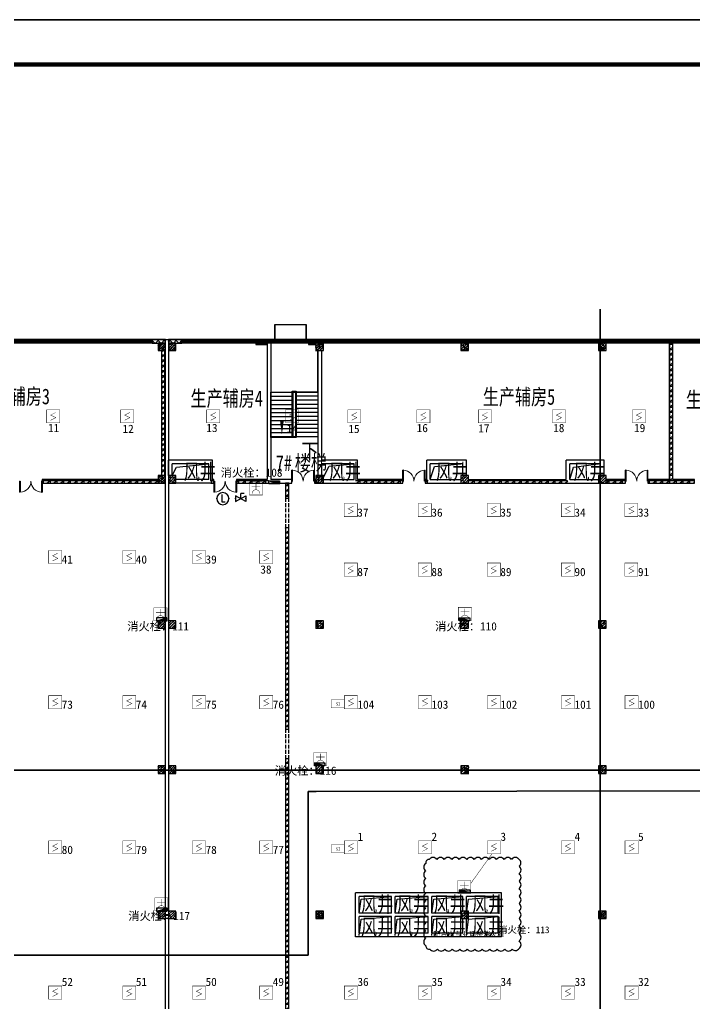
# Model space of a CAD drawing. Header units: millimetres. Extents: x -633009578 to 5705885, y -633235091 to 2571734.
# Drawn here: x 3339470 to 3384570, y 1947487 to 2013212 of the extents above; entities that cross this region are included whole.
import ezdxf
from ezdxf.enums import TextEntityAlignment as Align

# ---------------------------------------------------------------- set-up
doc = ezdxf.new("R2010")
doc.units = ezdxf.units.MM
doc.header["$LTSCALE"] = 1000
doc.header["$MEASUREMENT"] = 0
doc.linetypes.add('DASH', pattern=[0.35, 0.25, -0.1])
doc.layers.get('0').update_dxf_attribs({"color": 9})
for name, color, linetype in [('000000000000电气', 7, 'Continuous'), ('3T_WOOD', 21, 'Continuous'), ('A-COLUM(柱)', 255, 'Continuous'), ('A-DOOR(门）', 4, 'Continuous'), ('A-F-AREA(计算)', 5, 'Continuous'), ('A-FLOR(看线)', 8, 'Continuous'), ('A-HATH(填充)', 8, 'Continuous'), ('A-OTHER(其它)', 192, 'Continuous'), ('A-STAR(楼梯)', 51, 'Continuous'), ('A-TEXT(房间)', 243, 'Continuous'), ('A-WALL(墙)', 255, 'Continuous'), ('A-WINDOW（窗）', 4, 'Continuous'), ('DIM_SYMB', 3, 'Continuous'), ('EQUIP_消火栓', 7, 'Continuous'), ('PUB_TEXT', 7, 'Continuous'), ('WALL', 9, 'Continuous'), ('电-强电平面-线缆', 3, 'Continuous'), ('设备-消防', 3, 'Continuous'), ('设备-照明', 3, 'Continuous'), ('设备-箱柜', 3, 'Continuous'), ('院图签、封面151013$0$PUB_TITLE', 153, 'Continuous'), ('院图签、封面151013$0$图签文字', 4, 'Continuous')]:
    doc.layers.add(name, color=color, linetype=linetype)
doc.styles.add('_TCH', font='simhei.ttf', dxfattribs={"width": 0.75, "bigfont": 'hztxt.shx'})
doc.styles.add('_TCH_DIM', font='simhei.ttf', dxfattribs={"width": 0.8, "bigfont": 'hztxt.shx'})
doc.styles.add('ELEC-DIM', font='simhei.ttf')
doc.styles.add('IDQSTYLE', font='simhei.ttf', dxfattribs={"width": 0.707, "bigfont": 'hztxt.shx'})
doc.styles.get("Standard").update_dxf_attribs({"font": 'simhei.ttf', "bigfont": 'hztxt.shx'})
doc.styles.add('宋体', font='simhei.ttf')
doc.styles.add('院图签、封面151013$0$-宋体', font='simhei.ttf', dxfattribs={"width": 0.8})
pattern_1 = [(45, (2160479.395743424, 677977.51603476), (-56.1266007566822, 56.12660075668221), [])]
pattern_2 = [(0, (849921.4751960391, 677977.5160347573), (0, 350), []), (37.875, (850321.4751960391, 677977.5160347573), (-169.61527734408, 218.0766567528281), []), (90, (850321.4751960391, 677977.5160347573), (-450, 2.755455298081545e-14), [])]
pattern_3 = [(45, (850021.4751960391, 677977.5160347573), (-100.0001016555733, 100.0001016555733), []), (135, (850021.4751960391, 677977.5160347573), (-100.0001016555733, -100.0001016555733), [])]
pattern_4 = [(45, (850121.4751960391, 677977.5160347573), (-200.0002033111466, 200.0002033111467), []), (135, (850121.4751960391, 677977.5160347573), (-200.0002033111467, -200.0002033111466), [])]

# ---------------------------------------------------------------- blocks, each defined once
blk = doc.blocks.new('HC001224')
at = {"color": 0, "linetype": 'Continuous', "const_width": 0.2}
blk.add_lwpolyline([(-3.125, 3.125), (3.125, 3.125), (3.125, -3.125), (-3.125, -3.125)], close=True, dxfattribs=at)
blk.add_lwpolyline([(1.25, 1.875), (-1.25, 0.625), (1.25, -0.625), (-1.25, -1.875)], dxfattribs=at)
at = {"color": 0, "style": 'IDQSTYLE', "width": 0.7}
blk.add_attdef('PSFHATT', (5.125, -3.125), '', height=2.5, dxfattribs=at)
blk = doc.blocks.new('HC001552')
at = {"color": 0, "linetype": 'Continuous', "const_width": 0.2}
blk.add_lwpolyline([(-3.125, 3.125), (3.125, 3.125), (3.125, -3.125), (-3.125, -3.125)], close=True, dxfattribs=at)
blk.add_lwpolyline([(-1.875, 2.5, 0.1989123673796508), (-1.325825214724788, 1.174174785275256, 0.1989123673796632), (-1.010554351787499e-15, 0.625, 0.1989123673796561), (1.325825214724758, 1.174174785275198, 0.1989123673796527), (1.875, 2.5)], format="xyb", dxfattribs=at)
for points in [[(-1.4210854715202e-14, 0.625), (0, -2.5)], [(-2.062500000000007, -0.9375000000000071), (2.062499999999993, -0.9374999999999931)]]:
    blk.add_lwpolyline(points, dxfattribs=at)
at = {"color": 0, "style": 'IDQSTYLE', "width": 0.7}
blk.add_attdef('PSFHATT', (5.125, -3.125), '', height=2.5, dxfattribs=at)
blk = doc.blocks.new('HC001180')
at = {"color": 0, "linetype": 'Continuous', "const_width": 0.2}
blk.add_lwpolyline([(-3.125, 1.875000000000028), (3.125, 1.875000000000028), (3.125, -1.874999999999972), (-3.125, -1.874999999999972)], close=True, dxfattribs=at)
at = {"color": 0, "style": 'IDQSTYLE', "width": 0.7}
for tag, p in [('SI', (-0.7698887372055268, -0.8480397754184743)), ('PSFHATT', (5.125, -1.874999999999972))]:
    blk.add_attdef(tag, p, '', height=1.5, dxfattribs=at)
blk = doc.blocks.new('建筑图框_A1')
at = {"layer": '院图签、封面151013$0$PUB_TITLE'}
blk.add_lwpolyline([(0, 0), (84100, 0), (84100, 59400), (0, 59400)], close=True, dxfattribs=at)
at = {"layer": '院图签、封面151013$0$PUB_TITLE', "const_width": 100}
blk.add_lwpolyline([(2500, 1000), (83100, 1000), (83100, 58400), (2500, 58400)], close=True, dxfattribs=at)
at = {"layer": '院图签、封面151013$0$图签文字', "color": 6, "style": '院图签、封面151013$0$-宋体'}
for tag, height, width, p in [('工程主持人', 400, 0.7999999999883585, (79990.91196859907, 29505.93707200652)), ('审定', 400, 0.7999999999883585, (79990.91196859907, 28705.93707200605)), ('审核', 400, 0.7999999999883585, (79990.91196859907, 27905.93707200559)), ('专业负责人', 400, 0.7999999999883585, (79990.91196859907, 27105.93707200512)), ('校对', 400, 0.7999999999883585, (79990.91196859907, 26305.93707200466)), ('设计', 400, 0.7999999999883585, (79990.91196859907, 25505.93707200419)), ('方案设计人', 400, 0.7999999999883585, (79990.91196859907, 24706.79438478127)), ('工程编号', 300, 0.7000000000116415, (81000.00416498398, 8700.424278954277)), ('版次', 300, 0.7000000000116415, (78738.08139540046, 3005.726258059498)), ('日期', 300, 0.7000000000116415, (82038.0813954557, 3000.226258123759)), ('图号', 200, 0.7000000000116415, (82538.08139542397, 2400.075247410685)), ('比例', 300, 0.7000000000116415, (78738.08139537089, 2200.188802679535)), ('图号_X施', 300, 0.7000000000116415, (81538.08139540977, 2200.188802651362)), ('图号_总数', 200, 0.7000000000116415, (82538.08139541186, 2000.075247410219))]:
    blk.add_attdef(tag, text='', height=height, dxfattribs=dict(at, width=width)).set_placement(p, align=Align.MIDDLE_CENTER)
at = {"layer": '院图签、封面151013$0$图签文字', "color": 6, "style": '院图签、封面151013$0$-宋体', "width": 0.7}
for tag, p in [('建设单位_001', (80935.88661794258, 7446.21079580821)), ('工程名称_001', (80933.52706738078, 6045.368099178996)), ('图名_001', (79742.88288308708, 4059.656552180292))]:
    blk.add_attdef(tag, p, '', height=300, dxfattribs=at)
blk = doc.blocks.new('$EVALVE$00000030')
for p in [(0, 0), (86.96662483444015, 124.2674372167858)]:
    blk.add_line(p, (0, 124.2674372167858))
blk.add_lwpolyline([(-125.1919539347655, -72.2796083046087), (125.1919539347655, 72.27960830461234), (125.1919539347618, -72.2796083046087), (-125.1919539347618, 72.27960830461234)], close=True)
for p in [(-125.1919539347655, 1.818989403545856e-12), (125.1919539347655, 1.818989403545856e-12)]:
    blk.add_point(p)
blk = doc.blocks.new('$EVALVE$00000027')
at = {"color": 7}
for p, q in [((-23.35671002822346, 104.446320529838), (-23.35671002822346, -83.37028443875897)), ((-23.35671002822346, -83.37028443875897), (61.10157071883441, -83.37028443875897))]:
    blk.add_line(p, q, dxfattribs=at)
blk.add_lwpolyline([(-150, 0, 0.9999999999999999), (150, 0, 0.9999999999999999), (-150, 0, 0.8081788107226845)], format="xyb")
for p in [(-150, 0), (150, 0)]:
    blk.add_point(p)
blk = doc.blocks.new('$TwtSys$00000434')
for p, q in [((-0.5, 0.5), (-0.5, -0.5)), ((-0.5, -0.5), (0.5, 0.5)), ((0.5, 0.5), (-0.5, 0.5)), ((0.5, -0.5), (0.5, 0.5)), ((-0.5, -0.5), (0.5, -0.5))]:
    blk.add_line(p, q)
blk.add_solid([(0.5, -0.5), (0.5, 0.5), (-0.5, -0.5)])
blk = doc.blocks.new('G$CD148DACB')
at = {"layer": 'EQUIP_消火栓', "xscale": 700, "zscale": 700}
for p, yscale, rotation in [((-59240.45190702705, 125789.9999694468), -200, 5.008956334530832e-06), ((-66749.99999126745, 116650.0000000428), 200, 359.9999949910436), ((-46500.0000087521, 116650.0000000428), -200, 180.0000050089563), ((-56200.0000087521, 106950.0000306407), -200, 180.0000050089563), ((-46500.00000875723, 98464.9999999986), -200, 180.0000050089563), ((-66749.99999126745, 97250.00000004284), 200, 359.9999949910436)]:
    blk.add_blockref('$TwtSys$00000434', p, dxfattribs=dict(at, yscale=yscale, rotation=rotation))
blk = doc.blocks.new('$DorLib2D$00000002')
for p, q in [((-0.5, -5.684341886080802e-17), (-0.5000000000000007, 0.4875)), ((-0.4750000000000007, 0.4875), (-0.5000000000000007, 0.4875)), ((-0.475, -2.842170943040401e-17), (-0.4750000000000007, 0.4875)), ((0.475, -2.842170943040401e-17), (0.4750000000000007, 0.4875)), ((0.4750000000000007, 0.4875), (0.5000000000000007, 0.4875)), ((0.5, -5.684341886080802e-17), (0.5000000000000007, 0.4875)), ((-0.5, -5.684341886080802e-17), (-0.475, -2.842170943040401e-17)), ((0.5, -5.684341886080802e-17), (0.475, -2.842170943040401e-17))]:
    blk.add_line(p, q)
at = {"lineweight": 13}
for centre, start, end in [((-0.4875, -4.263256414560601e-17), 0, 88.53071641864632), ((0.4875, -4.263256414560601e-17), 91.4692835813537, 180)]:
    blk.add_arc(centre, 0.4875, start, end, dxfattribs=at)
blk = doc.blocks.new('$TCHSYS$WIN2D')
for p, q in [((-0.5, 0.5), (0.5, 0.5)), ((-0.5, 0.5), (-0.4999999999999999, -0.5)), ((0.5, 0.5), (0.4999999999999998, -0.5)), ((0.5, 0.1666666666666666), (-0.5, 0.1666666666666666)), ((0.5, -0.1666666666666667), (-0.5, -0.1666666666666667)), ((-0.4999999999999999, -0.5), (0.5, -0.5))]:
    blk.add_line(p, q)
blk = doc.blocks.new('_FZH')
h = blk.add_hatch()
h.set_pattern_fill('钢筋混凝土', color=256, scale=0.1, style=0)
h.set_pattern_definition([(45, (0, 0), (-0.1767766952966369, 0.1767766952966369), []), (50, (0, 0), (0.7172601826007535, -0.06275213498259512), [0.07500000000000001, -0.8250000000000001]), (355, (0, 0), (-0.138751333613, 0.7521921337000119), [0.06, -0.66]), (100.4514, (0.05977168000000001, -0.00522934), (0.5785093817140216, 0.6894395420609536), [0.06374019, -0.701142112]), (46.1842, (0, 0.2), (1.067241048625645, -0.1655190143290181), [0.1125, -1.2375]), (96.6356, (0.088936745, 0.186206693), (0.9346627055487033, 0.9741178709004418), [0.095610288, -1.051713]), (351.1842, (0, 0.2), (0.9346619451336272, 0.9741186009253247), [0.09000000000000001, -0.9900000000000001]), (21, (0.1, 0.15), (0.5969070521184617, -0.4026188906653388), [0.07500000000000001, -0.8250000000000001]), (326, (0.1, 0.15), (0.2433153319215824, 0.7251500450468529), [0.06, -0.66]), (71.4514, (0.149742233, 0.116448394), (0.84022262858149, 0.3225304967099524), [0.06374019, -0.701142112]), (37.50000000000001, (0, 0), (0.01215985531729062, 0.3328938538313115), [0, -0.652, 0, -0.67, 0, -0.6625000000000001]), (7.499999999999999, (0, 0), (0.2630695374421486, 0.3944117118823603), [0, -0.382, 0, -0.637, 0, -0.2525]), (-32.5, (-0.223, 0), (0.533822436172409, -0.02255487173437976), [0, -0.25, 0, -0.78, 0, -1.035]), (-42.5, (-0.323, 0), (0.5831861693423862, 0.1001049823323177), [0, -0.325, 0, -0.518, 0, -0.735])])
h.paths.add_polyline_path([(-0.5, -0.5), (0.5, -0.5), (0.5, 0.5), (-0.5, 0.5)])
blk.add_lwpolyline([(-0.5, -0.5), (0.5, -0.5), (0.5, 0.5), (-0.5, 0.5)], close=True)

msp = doc.modelspace()

# ---------------------------------------------------------------- hatches: boundary and pattern name
at = {"layer": '3T_WOOD'}
h = msp.add_hatch(dxfattribs=at)
h.set_pattern_fill('ANSI31', color=256, scale=50)
h.set_pattern_definition(pattern_1)
h.paths.add_polyline_path([(3347219.994032184, 1991839.596922424), (3348319.994032184, 1991839.596922424), (3348319.994032184, 1991599.596922424), (3347219.994032184, 1991599.596922424)])
h = msp.add_hatch(dxfattribs=at)
h.set_pattern_fill('ANSI31', color=256, scale=50)
h.set_pattern_definition(pattern_1)
h.paths.add_polyline_path([(3363219.941630357, 1991839.596922406), (3364319.941630357, 1991839.596922406), (3364319.941630357, 1991599.596922406), (3363219.941630357, 1991599.596922406)])
h = msp.add_hatch(dxfattribs=at)
h.set_pattern_fill('ANSI31', color=256, scale=50)
h.set_pattern_definition(pattern_1)
h.paths.add_polyline_path([(3383219.941630357, 1991839.596922406), (3384319.941630357, 1991839.596922406), (3384319.941630357, 1991599.596922406), (3383219.941630357, 1991599.596922406)])
at = {"layer": 'A-HATH(填充)'}
h = msp.add_hatch(dxfattribs=at)
h.set_pattern_fill('多孔材料', color=256, scale=100, style=0)
h.set_pattern_definition(pattern_4)
h.paths.add_polyline_path([(3349219.994031751, 1991839.596922424), (3348319.994032506, 1991839.596922428), (3348319.994032506, 1991599.59692242), (3349219.994031751, 1991599.596922424)])
h = msp.add_hatch(dxfattribs=at)
h.set_pattern_fill('多孔材料', color=256, scale=100, style=0)
h.set_pattern_definition(pattern_4)
h.paths.add_polyline_path([(3349419.994031749, 1991599.596922424), (3350319.994031996, 1991599.596922426), (3350319.994031996, 1991839.596922427), (3349419.994031749, 1991839.596922424)])
h = msp.add_hatch(dxfattribs=at)
h.set_pattern_fill('多孔材料', color=256, scale=50, style=0)
h.set_pattern_definition(pattern_3)
h.paths.add_polyline_path([(3355249.994031798, 1991499.596922274), (3356009.994031792, 1991499.596922274), (3356009.994031792, 1991599.596922274), (3355249.994031798, 1991599.596922274)])
h = msp.add_hatch(dxfattribs=at)
h.set_pattern_fill('多孔材料', color=256, scale=50, style=0)
h.set_pattern_definition(pattern_3)
h.paths.add_polyline_path([(3358769.994031724, 1991499.596922429), (3359269.994031751, 1991499.596922429), (3359269.994031751, 1991599.596922429), (3358769.994031724, 1991599.596922429)])
h = msp.add_hatch(dxfattribs=at)
h.set_pattern_fill('空心砖', color=256, scale=100, style=0)
h.set_pattern_definition(pattern_2)
h.paths.add_polyline_path([(3383019.994031762, 1982409.596922686), (3383139.994031773, 1982489.596922741), (3383139.994031748, 1991599.59692242), (3382899.994031748, 1991599.59692242), (3382899.994031765, 1982489.596922632)])
h = msp.add_hatch(dxfattribs=at)
h.set_pattern_fill('空心砖', color=256, scale=100, style=0)
h.set_pattern_definition(pattern_2)
h.paths.add_polyline_path([(3348979.994031749, 1982749.596922424), (3349219.994031749, 1982749.596922424), (3349219.994031749, 1991099.596922424), (3348979.994031749, 1991099.596922424)])
h = msp.add_hatch(dxfattribs=at)
h.set_pattern_fill('空心砖', color=256, scale=100, style=0)
h.set_pattern_definition(pattern_2)
h.paths.add_polyline_path([(3348719.994031751, 1982249.596922424), (3348719.994031751, 1982489.596922412), (3340969.994031488, 1982489.596922377), (3340969.994031488, 1982249.596922427)])
h = msp.add_hatch(dxfattribs=at)
h.set_pattern_fill('空心砖', color=256, scale=100, style=0)
h.set_pattern_definition(pattern_2)
h.paths.add_polyline_path([(3352239.994031727, 1982249.596922417), (3352459.994031749, 1982249.5969224), (3352459.994031749, 1982489.596922346), (3352359.99403187, 1982489.596922396), (3352239.994031822, 1982409.596922378)])
h = msp.add_hatch(dxfattribs=at)
h.set_pattern_fill('空心砖', color=256, scale=100, style=0)
h.set_pattern_definition(pattern_2)
h.paths.add_polyline_path([(3356009.994031806, 1982489.596922399), (3353959.994031749, 1982489.596922347), (3353959.994031749, 1982249.596922401), (3356129.994031792, 1982249.596922421), (3356129.994031802, 1982409.596922438)])
h = msp.add_hatch(dxfattribs=at)
h.set_pattern_fill('空心砖', color=256, scale=100, style=0)
h.set_pattern_definition(pattern_2)
h.paths.add_polyline_path([(3361939.994031752, 1982249.59692223), (3365079.994031663, 1982249.596922346), (3365079.994031657, 1982489.596922365), (3362059.99403187, 1982489.596922264), (3361939.99403183, 1982409.596922237)])
h = msp.add_hatch(dxfattribs=at)
h.set_pattern_fill('空心砖', color=256, scale=100, style=0)
h.set_pattern_definition(pattern_2)
h.paths.add_polyline_path([(3366679.994031488, 1982489.596922389), (3366579.994031657, 1982489.596922406), (3366579.994031663, 1982249.596922386), (3366799.994031752, 1982249.596922362), (3366799.994031576, 1982409.596922414)])
h = msp.add_hatch(dxfattribs=at)
h.set_pattern_fill('空心砖', color=256, scale=100, style=0)
h.set_pattern_definition(pattern_2)
h.paths.add_polyline_path([(3369469.994031749, 1982489.596922385), (3369469.994031749, 1982249.596922434), (3376119.994031752, 1982249.596922614), (3376123.327365164, 1982409.596922574), (3376004.99403187, 1982489.596922562)])
h = msp.add_hatch(dxfattribs=at)
h.set_pattern_fill('空心砖', color=256, scale=100, style=0)
h.set_pattern_definition(pattern_2)
h.paths.add_polyline_path([(3378669.994031749, 1982489.596922634), (3378669.994031749, 1982249.596922677), (3379969.994031488, 1982249.596922632), (3379969.994031489, 1982489.596922653)])
h = msp.add_hatch(dxfattribs=at)
h.set_pattern_fill('空心砖', color=256, scale=100, style=0)
h.set_pattern_definition(pattern_2)
h.paths.add_polyline_path([(3382899.994031765, 1982489.596922632), (3381469.994031997, 1982489.596922653), (3381469.994031996, 1982249.596922632), (3383019.994031748, 1982249.596922685), (3383019.994031762, 1982409.596922686)])
h = msp.add_hatch(dxfattribs=at)
h.set_pattern_fill('空心砖', color=256, scale=100, style=0)
h.set_pattern_definition(pattern_2)
h.paths.add_polyline_path([(3383019.994031748, 1982249.596922685), (3384569.994031488, 1982249.596922741), (3384569.994031488, 1982489.596922802), (3383139.994031773, 1982489.596922741), (3383019.994031762, 1982409.596922686)])
h = msp.add_hatch(dxfattribs=at)
h.set_pattern_fill('空心砖', color=256, scale=100, style=0)
h.set_pattern_definition(pattern_2)
h.paths.add_polyline_path([(3357229.994031747, 1982249.59692243), (3357229.994031741, 1981249.596922107), (3357469.994031748, 1981249.596922107), (3357469.994031747, 1982249.59692243)])
h = msp.add_hatch(dxfattribs=at)
h.set_pattern_fill('空心砖', color=256, scale=100, style=0)
h.set_pattern_definition(pattern_2)
h.paths.add_polyline_path([(3357229.994031741, 1979249.596922107), (3357229.994031743, 1965814.596922615), (3357469.99403175, 1965814.596922615), (3357469.994031748, 1979249.596922107)])
h = msp.add_hatch(dxfattribs=at)
h.set_pattern_fill('空心砖', color=256, scale=100, style=0)
h.set_pattern_definition(pattern_2)
h.paths.add_polyline_path([(3357229.994031743, 1963814.596922616), (3357229.994031747, 1931379.596922107), (3357469.994031753, 1931379.596922107), (3357469.99403175, 1963814.596922615)])
h = msp.add_hatch(dxfattribs=at)
h.set_pattern_fill('空心砖', color=256, scale=100, style=0)
h.set_pattern_definition(pattern_2)
h.paths.add_polyline_path([(3349219.994031749, 1953389.596922379), (3349219.994031749, 1953149.596922404), (3349419.994031749, 1953149.596922424), (3349419.994031749, 1953389.596922379)])

# ---------------------------------------------------------------- linework, layer by layer
at = {"elevation": 2e-08}
msp.add_lwpolyline([(2725055.437121258, 2013211.976810416), (4008204.699681385, 2013211.976810416), (4008204.699681385, 1835011.976810416), (2725055.437121258, 1835011.976810416)], close=True, dxfattribs=at)
at = {"layer": '000000000000电气', "color": 4, "lineweight": 35}
for p, q in [((3378269.734895573, 1993860.520551785), (3378269.734895573, 1959323.674236065)), ((3343723.896011235, 1963072.478434223), (3296873.918288362, 1963072.478434223)), ((3388569.857780973, 1963072.478434223), (3343723.896011235, 1963072.478434223)), ((3378269.734895573, 1959323.674236065), (3378269.734895573, 1915607.190769358))]:
    msp.add_line(p, q, dxfattribs=at)
at = {"layer": '000000000000电气', "color": 1, "lineweight": 35}
for p, q in [((3359282.565416569, 1961641.282698325), (3358763.3977841, 1961641.282698325)), ((3358763.3977841, 1961641.282698325), (3358763.3977841, 1950695.334773406)), ((3401444.893123407, 1961706.764370425), (3359282.565416569, 1961641.282698325)), ((3358763.3977841, 1950695.334773406), (3310456.955518402, 1950695.334773406))]:
    msp.add_line(p, q, dxfattribs=at)
at = {"layer": '3T_WOOD'}
for points in [[(3347219.994032184, 1991839.596922424), (3348319.994032184, 1991839.596922424), (3348319.994032184, 1991599.596922424), (3347219.994032184, 1991599.596922424)], [(3363219.941630357, 1991839.596922406), (3364319.941630357, 1991839.596922406), (3364319.941630357, 1991599.596922406), (3363219.941630357, 1991599.596922406)], [(3383219.941630357, 1991839.596922406), (3384319.941630357, 1991839.596922406), (3384319.941630357, 1991599.596922406), (3383219.941630357, 1991599.596922406)]]:
    msp.add_lwpolyline(points, close=True, dxfattribs=at)
at = {"layer": 'A-F-AREA(计算)'}
msp.add_lwpolyline([(3282179.971570265, 1991839.59697076), (3416459.971570265, 1991839.59697076), (3416459.971570265, 1855759.59697076), (3282179.971570265, 1855759.59697076)], close=True, dxfattribs=at)
at = {"layer": 'A-FLOR(看线)'}
for points in [[(3356519.993784447, 1992839.596922376), (3356519.99427853, 1991839.596922376), (3356519.993784447, 1992839.596922383), (3358619.99427853, 1992839.596922362), (3358619.993784447, 1991839.596922373), (3358619.99427853, 1992839.596922373)], [(3349219.994031749, 1923899.596922424), (3349219.994031749, 1991599.596922424)], [(3349419.994031751, 1991099.596922424), (3349419.994031751, 1923899.596922424)]]:
    msp.add_lwpolyline(points, dxfattribs=at)
at = {"layer": 'A-OTHER(其它)'}
for points in [[(3349659.002364907, 1982749.596922424), (3349950.040137369, 1983319.607345412), (3352119.994031749, 1983529.589109926)], [(3359720.927296307, 1982499.596922424), (3360167.564289677, 1983369.687042835), (3361819.994031749, 1983529.589109821)], [(3366919.994031488, 1982489.59692249), (3367199.874738989, 1983358.298478855), (3368969.994031856, 1983529.589110181)], [(3376244.99403187, 1982489.596922547), (3376489.341266254, 1983319.607345577), (3378169.994031856, 1983529.58911009)], [(3362169.994031431, 1953519.596922433), (3362309.22055127, 1954444.605392541), (3364329.994032115, 1954624.596922517)], [(3364569.994032115, 1953519.596922236), (3364709.220551954, 1954444.605392344), (3366729.994032799, 1954624.59692232)], [(3367019.994031771, 1953519.596922383), (3367159.22055161, 1954444.605392491), (3369099.994031718, 1954624.596922467)], [(3369339.994031726, 1953519.596922306), (3369479.220551565, 1954444.605392414), (3371499.994032411, 1954624.59692239)], [(3362169.994031431, 1952014.596922178), (3362309.22055127, 1953099.605392286), (3364329.994032115, 1953279.596922263)], [(3364569.994032115, 1952014.596921981), (3364709.220551954, 1953099.605392089), (3366729.994032799, 1953279.596922066)], [(3367019.994031771, 1952014.596922129), (3367159.22055161, 1953099.605392237), (3369099.994031718, 1953279.596922213)], [(3369339.994031726, 1952014.596922051), (3369479.220551565, 1953099.605392159), (3371499.994032411, 1953279.596922136)]]:
    msp.add_lwpolyline(points, dxfattribs=at)
at = {"layer": 'A-STAR(楼梯)'}
for p, q in [((3359269.994031977, 1991599.596922344), (3356249.994031799, 1991599.596922277)), ((3356249.994031799, 1991599.596922277), (3356249.994031799, 1988319.596922277)), ((3359399.994031799, 1988319.596922277), (3359399.994031786, 1991099.596922453)), ((3356249.994031799, 1985349.596922277), (3356249.994031799, 1988319.596922277)), ((3356249.994031799, 1988319.596922277), (3357689.994031804, 1988319.596922453)), ((3356249.994031799, 1988319.596922277), (3357689.994031803, 1988319.596922344)), ((3357689.994031799, 1985349.596922277), (3357689.994031814, 1988379.596922034)), ((3357689.994031814, 1988379.596922034), (3357959.99403177, 1988379.596922034)), ((3357749.994031799, 1985349.596922277), (3357749.994031799, 1988319.596922277)), ((3357749.994031799, 1985349.596922277), (3357749.994031814, 1988319.596922034)), ((3357749.994031814, 1988319.596922034), (3357899.99403177, 1988319.596922034)), ((3357749.994031897, 1988319.596922344), (3357899.994031416, 1988319.596922543)), ((3357899.994031799, 1988319.596922277), (3357899.994031799, 1985349.596922277)), ((3357899.99403177, 1988319.596922034), (3357899.99403177, 1985349.596922325)), ((3357959.99403177, 1988379.596922034), (3357959.99403177, 1985289.596922325)), ((3359399.994031799, 1988319.596922277), (3357959.994031798, 1988319.596922453)), ((3357959.994031798, 1988319.596922667), (3359399.994031799, 1988319.596922277)), ((3359399.994031799, 1988319.596922277), (3359399.994031799, 1985349.596922277)), ((3356249.994031799, 1988049.596922277), (3357689.994031802, 1988049.596922127)), ((3356249.994031799, 1987779.596922277), (3357689.994031801, 1987779.596922127)), ((3359399.994031799, 1988049.596922277), (3357959.994031798, 1988049.596922127)), ((3359399.994031799, 1987779.596922277), (3357959.994031798, 1987779.596922127)), ((3356249.994031799, 1987509.596922277), (3357689.994031799, 1987509.596922453)), ((3356249.994031799, 1987239.596922277), (3357689.994031798, 1987239.596922127)), ((3356249.994031799, 1986969.596922277), (3357689.994031796, 1986969.596922453)), ((3359399.994031799, 1987509.596922277), (3357959.994031798, 1987509.596922453)), ((3359399.994031799, 1987239.596922277), (3357959.994031798, 1987239.596922127)), ((3359399.994031799, 1986969.596922277), (3357959.994031798, 1986969.596922453)), ((3356249.994031799, 1986699.596922277), (3357689.994031795, 1986699.596922127)), ((3356249.994031799, 1986429.596922277), (3357689.994031794, 1986429.596922453)), ((3359399.994031799, 1986699.596922277), (3357959.994031798, 1986699.596922127)), ((3359399.994031799, 1986429.596922277), (3357959.994031798, 1986429.596922127)), ((3356249.994031799, 1986159.596922277), (3357689.994031793, 1986159.596922127)), ((3356249.994031799, 1985889.596922277), (3357689.994031792, 1985889.596922127)), ((3356249.994031799, 1985619.596922277), (3357689.99403179, 1985619.596922453)), ((3359399.994031799, 1986159.596922277), (3357959.994031798, 1986159.596922453)), ((3359399.994031799, 1985889.596922277), (3357959.994031798, 1985889.596922127)), ((3359399.994031799, 1985619.596922277), (3357959.994031798, 1985619.596922453)), ((3356249.994031799, 1985349.596922277), (3357689.994031789, 1985349.596922127)), ((3357899.99403177, 1985349.596922325), (3356249.994031799, 1985349.596922277)), ((3356249.994031799, 1985289.596922277), (3356249.994031799, 1985349.596922277)), ((3357959.99403177, 1985289.596922325), (3356249.994031799, 1985289.596922277)), ((3357689.994031789, 1985349.596922127), (3357749.994031799, 1985349.596922277)), ((3357689.994031799, 1985349.596922277), (3357749.994031799, 1985349.596922277)), ((3357749.994031799, 1985349.596922277), (3357899.994031799, 1985349.596922277)), ((3359399.994031799, 1985349.596922277), (3357959.994031798, 1985349.596922127))]:
    msp.add_line(p, q, dxfattribs=at)
at = {"layer": 'A-WALL(墙)'}
for p, q in [((3355249.994031798, 1991599.596922274), (3356009.994031792, 1991599.596922274)), ((3355249.994031798, 1991599.596922274), (3355249.994031798, 1991499.596922274)), ((3355249.994031798, 1991499.596922274), (3356009.994031792, 1991499.596922274)), ((3356009.994031792, 1991599.596922274), (3356009.994031792, 1991499.596922274)), ((3356009.994031792, 1991599.596922424), (3356009.994031806, 1982489.596922399)), ((3356249.994031792, 1991599.596922424), (3356009.994031792, 1991599.596922424)), ((3356249.994031792, 1991599.596922424), (3356249.994031806, 1982489.596922493)), ((3358769.994031724, 1991599.596922429), (3359269.994031751, 1991599.596922429)), ((3358769.994031724, 1991599.596922429), (3358769.994031724, 1991499.596922429)), ((3358769.994031724, 1991499.596922429), (3359269.994031751, 1991499.596922429)), ((3382899.994031765, 1982489.596922632), (3382899.994031748, 1991599.59692242)), ((3382899.994031748, 1991599.59692242), (3383139.994031748, 1991599.59692242)), ((3383139.994031773, 1982489.596922741), (3383139.994031748, 1991599.59692242)), ((3348979.994031772, 1982749.596922453), (3348979.994031749, 1991099.596922424)), ((3349219.994031772, 1982749.596922453), (3349219.994031749, 1991099.596922424)), ((3359399.994031715, 1991099.596922453), (3359399.994031751, 1983649.596922415)), ((3359639.994031773, 1991099.596922453), (3359639.994031776, 1983769.596922531)), ((3349419.994031554, 1982749.596922453), (3349419.994031669, 1983769.59692251)), ((3352359.99403187, 1983769.596922513), (3349419.994031669, 1983769.59692251)), ((3352359.99403187, 1982489.596922396), (3352359.99403187, 1983769.596922513)), ((3359399.994031751, 1983649.596922415), (3359399.994031833, 1982749.596922453)), ((3362059.99403187, 1983769.596922534), (3359639.994031776, 1983769.596922531)), ((3362059.99403187, 1982489.596922264), (3362059.99403187, 1983769.596922534)), ((3366679.994031488, 1982489.596922389), (3366679.994031488, 1983769.59692234)), ((3369339.99403187, 1983769.596922342), (3366679.994031488, 1983769.59692234)), ((3369339.994032186, 1982749.596922453), (3369339.99403187, 1983769.596922342)), ((3376004.99403187, 1982489.596922562), (3376004.99403187, 1983769.596922342)), ((3378539.99403187, 1983769.596922345), (3376004.99403187, 1983769.596922342)), ((3378539.994031825, 1982749.596922453), (3378539.99403187, 1983769.596922345)), ((3349659.994031921, 1982749.596922453), (3349659.994031671, 1983529.59692251)), ((3352119.99403187, 1983529.596922512), (3349659.994031671, 1983529.59692251)), ((3352119.99403187, 1982489.596922323), (3352119.99403187, 1983529.596922512)), ((3359639.99403141, 1983529.596922531), (3359639.994031704, 1982749.596922453)), ((3361819.99403187, 1983529.596922533), (3359639.99403141, 1983529.596922531)), ((3361819.99403187, 1982489.596922217), (3361819.99403187, 1983529.596922533)), ((3366919.994031488, 1982489.59692249), (3366919.994031488, 1983529.596922542)), ((3369099.99403187, 1983529.596922544), (3366919.994031488, 1983529.596922542)), ((3369099.994031878, 1982749.596922453), (3369099.99403187, 1983529.596922544)), ((3376244.99403187, 1982489.596922547), (3376244.99403187, 1983529.596922343)), ((3378299.99403187, 1983529.596922344), (3376244.99403187, 1983529.596922343)), ((3378299.994031717, 1982749.596922453), (3378299.99403187, 1983529.596922344)), ((3348719.994031976, 1982489.596922385), (3340969.994031488, 1982489.596922377)), ((3340969.994031488, 1982489.596922377), (3340969.994031488, 1982249.596922427)), ((3352119.99403187, 1982489.596922323), (3349919.994031751, 1982489.596922415)), ((3352459.994031749, 1982489.596922346), (3352359.99403187, 1982489.596922396)), ((3352459.994031749, 1982249.5969224), (3352459.994031749, 1982489.596922346)), ((3356009.994031806, 1982489.596922399), (3353959.994031749, 1982489.596922347)), ((3353959.994031749, 1982489.596922347), (3353959.994031749, 1982249.596922401)), ((3357669.994031749, 1982489.596922479), (3356249.994031806, 1982489.596922493)), ((3357669.994031749, 1982249.596922492), (3357669.994031749, 1982489.596922479)), ((3359269.994031977, 1982489.596921991), (3359169.994031749, 1982489.596922449)), ((3359169.994031749, 1982489.596922449), (3359169.994031749, 1982249.596922493)), ((3359769.994031747, 1982489.596922172), (3361819.99403187, 1982489.596922217)), ((3365079.994031657, 1982489.596922365), (3362059.99403187, 1982489.596922264)), ((3365079.994031663, 1982249.596922346), (3365079.994031657, 1982489.596922365)), ((3366679.994031488, 1982489.596922389), (3366579.994031657, 1982489.596922406)), ((3366579.994031657, 1982489.596922406), (3366579.994031663, 1982249.596922386)), ((3366919.994031488, 1982489.59692249), (3368969.994031977, 1982489.596922577)), ((3369469.994031977, 1982489.596922418), (3376004.99403187, 1982489.596922562)), ((3376244.99403187, 1982489.596922547), (3378169.994031977, 1982489.596922487)), ((3379969.994031489, 1982489.596922653), (3378669.994031977, 1982489.596922828)), ((3379969.994031488, 1982249.596922632), (3379969.994031489, 1982489.596922653)), ((3382899.994031765, 1982489.596922632), (3381469.994031997, 1982489.596922653)), ((3381469.994031997, 1982489.596922653), (3381469.994031996, 1982249.596922632)), ((3384569.994031488, 1982489.596922802), (3383139.994031773, 1982489.596922741)), ((3384569.994031488, 1982249.596922741), (3384569.994031488, 1982489.596922802)), ((3340969.994031488, 1982249.596922427), (3348719.994031976, 1982249.596922405)), ((3352239.994031727, 1982249.596922417), (3349919.994031751, 1982249.596922415)), ((3352239.994031727, 1982249.596922417), (3352459.994031749, 1982249.5969224)), ((3353959.994031749, 1982249.596922401), (3356129.994031792, 1982249.596922421)), ((3356129.994031792, 1982249.596922421), (3357669.994031749, 1982249.596922492)), ((3357229.994031747, 1982249.59692243), (3357229.994031741, 1981249.596922107)), ((3357469.994031747, 1982249.59692243), (3357229.994031747, 1982249.59692243)), ((3357469.994031748, 1981249.596922107), (3357469.994031747, 1982249.59692243)), ((3359169.994031749, 1982249.596922493), (3359269.994031977, 1982249.596922706)), ((3359769.994031753, 1982249.596922172), (3361939.994031752, 1982249.59692223)), ((3361939.994031752, 1982249.59692223), (3365079.994031663, 1982249.596922346)), ((3366579.994031663, 1982249.596922386), (3366799.994031752, 1982249.596922362)), ((3366799.994031752, 1982249.596922362), (3368969.994031977, 1982249.596922546)), ((3369469.994031977, 1982249.596922385), (3376119.994031752, 1982249.596922614)), ((3376119.994031752, 1982249.596922614), (3378169.994031977, 1982249.596922812)), ((3378669.994031977, 1982249.596922792), (3379969.994031488, 1982249.596922632)), ((3381469.994031996, 1982249.596922632), (3383019.994031748, 1982249.596922685)), ((3383019.994031748, 1982249.596922685), (3384569.994031488, 1982249.596922741)), ((3357229.994031741, 1981249.596922107), (3357469.994031748, 1981249.596922107)), ((3357229.994031741, 1979249.596922107), (3357229.994031743, 1965814.596922615)), ((3357469.994031748, 1979249.596922107), (3357229.994031741, 1979249.596922107)), ((3357469.99403175, 1965814.596922615), (3357469.994031748, 1979249.596922107)), ((3357229.994031743, 1965814.596922615), (3357469.99403175, 1965814.596922615)), ((3357229.994031743, 1963814.596922616), (3357229.994031747, 1931379.596922107)), ((3357469.99403175, 1963814.596922615), (3357229.994031743, 1963814.596922616)), ((3357469.994031753, 1931379.596922107), (3357469.99403175, 1963814.596922615)), ((3364449.994031909, 1954864.59692238), (3361929.994031427, 1954864.596922495)), ((3361929.994031578, 1953399.596922379), (3361929.994031427, 1954864.596922495)), ((3366899.994031908, 1954864.59692238), (3364449.994031909, 1954864.59692238)), ((3369219.994031749, 1954864.59692238), (3366899.994031908, 1954864.59692238)), ((3371689.994031784, 1954864.59692239), (3369219.994031749, 1954864.59692238)), ((3371689.994031749, 1953399.596922379), (3371689.994031784, 1954864.59692239)), ((3364329.994032152, 1954624.596922528), (3362169.994031428, 1954624.596922528)), ((3362169.994031427, 1953519.596922433), (3362169.994031428, 1954624.596922528)), ((3364329.994032152, 1953519.596922433), (3364329.994032152, 1954624.596922528)), ((3364569.994032152, 1953519.59692232), (3364569.994032152, 1954624.59692232)), ((3366779.994031788, 1954624.59692232), (3364569.994032152, 1954624.59692232)), ((3366779.994031788, 1953519.59692232), (3366779.994031788, 1954624.59692232)), ((3367019.994031787, 1953519.596922386), (3367019.994031787, 1954624.596922462)), ((3369099.994031734, 1954624.596922462), (3367019.994031787, 1954624.596922462)), ((3369099.994031419, 1953649.596922453), (3369099.994031734, 1954624.596922462)), ((3369339.994031469, 1953649.596922453), (3369339.994031742, 1954624.59692239)), ((3371449.994031784, 1954624.59692239), (3369339.994031742, 1954624.59692239)), ((3371449.994031784, 1953519.59692239), (3371449.994031784, 1954624.59692239)), ((3349419.994031, 1953389.596922581), (3349219.994031977, 1953389.596923105)), ((3361929.994031746, 1951934.596922492), (3361929.994031578, 1953399.596922379)), ((3364329.994032152, 1953519.596922433), (3362169.994031427, 1953519.596922433)), ((3366779.994031788, 1953519.59692232), (3364569.994032152, 1953519.59692232)), ((3368969.994031976, 1953519.596922348), (3367019.994031787, 1953519.596922386)), ((3371449.994031784, 1953519.59692239), (3369469.994031977, 1953519.596922378)), ((3371689.994031987, 1951934.59692239), (3371689.994031749, 1953399.596922379)), ((3349419.994031, 1953149.596922581), (3349219.994031977, 1953149.596922914)), ((3364329.994031861, 1953279.596922263), (3362169.994031762, 1953279.596922263)), ((3362169.994031762, 1952174.596922459), (3362169.994031762, 1953279.596922263)), ((3364329.994031861, 1952174.596922459), (3364329.994031861, 1953279.596922263)), ((3366779.994032024, 1953279.596922519), (3364569.994031877, 1953279.596922519)), ((3364569.994031877, 1952174.596922518), (3364569.994031877, 1953279.596922519)), ((3366779.994032024, 1952174.596922518), (3366779.994032024, 1953279.596922519)), ((3367019.99403204, 1952174.596922504), (3367019.99403204, 1953279.596922369)), ((3368969.994031977, 1953279.596922351), (3367019.99403204, 1953279.596922369)), ((3369099.994031856, 1952174.596922504), (3369099.994031904, 1953149.596922453)), ((3369339.994031863, 1952174.59692239), (3369339.994031853, 1953149.596922453)), ((3371449.994031971, 1953279.59692239), (3369469.994031977, 1953279.596922508)), ((3371449.994031971, 1952174.59692239), (3371449.994031971, 1953279.59692239)), ((3364329.994031861, 1952174.596922459), (3362169.994031762, 1952174.596922459)), ((3366779.994032024, 1952174.596922518), (3364569.994031877, 1952174.596922518)), ((3369099.994031856, 1952174.596922504), (3367019.99403204, 1952174.596922504)), ((3371449.994031971, 1952174.59692239), (3369339.994031863, 1952174.59692239)), ((3364449.994031909, 1951934.596922468), (3361929.994031746, 1951934.596922492)), ((3366899.994031908, 1951934.596922468), (3364449.994031909, 1951934.596922468)), ((3369219.994031749, 1951934.596922468), (3366899.994031908, 1951934.596922468)), ((3371689.994031987, 1951934.59692239), (3369219.994031749, 1951934.596922468))]:
    msp.add_line(p, q, dxfattribs=at)
at = {"layer": 'A-WINDOW（窗）'}
for p, q in [((3356319.994031799, 1991599.596922277), (3356319.993913219, 1991839.596789028)), ((3358319.994031799, 1991599.597465768), (3358319.993913219, 1991839.597332519))]:
    msp.add_line(p, q, dxfattribs=at)
at = {"layer": 'A-WINDOW（窗）', "linetype": 'DASH'}
for p, q in [((3357229.994031747, 1981249.59692243), (3357229.994031747, 1979249.59692243)), ((3357469.994031747, 1979249.59692243), (3357469.994031747, 1981249.59692243)), ((3357229.994031749, 1965814.596922616), (3357229.994031749, 1963814.596922616)), ((3357469.994031749, 1963814.596922616), (3357469.994031749, 1965814.596922616))]:
    msp.add_line(p, q, dxfattribs=at)
at = {"layer": 'A-WINDOW（窗）'}
msp.add_lwpolyline([(3348319.99403213, 1991839.596922422), (3348319.99403213, 1991599.596922422)], dxfattribs=at)
at = {"layer": 'DIM_SYMB'}
msp.add_lwpolyline([(3358649.994031799, 1985214.596922277, 0, 0, 0), (3358649.994031799, 1989959.596922277, 0, 0, 0), (3356999.994031799, 1989959.596922277, 0, 0, 0), (3356999.994031799, 1985484.596922277, 0, 240.0000000000001, 0), (3356999.994031799, 1986384.596922277, 0, 0, 0)], format="xyseb", dxfattribs=at)
at = {"layer": 'WALL'}
for p, q in [((3349219.994031751, 1991839.596922424), (3348319.994032506, 1991839.596922428)), ((3348319.994032506, 1991839.596922428), (3348319.994032506, 1991599.59692242)), ((3348319.994032506, 1991599.59692242), (3349219.994031751, 1991599.596922424)), ((3349219.994031751, 1991599.596922424), (3349219.994031751, 1991839.596922424)), ((3350319.994031996, 1991839.596922427), (3349419.994031749, 1991839.596922424)), ((3349419.994031749, 1991839.596922424), (3349419.994031749, 1991599.596922424)), ((3349419.994031749, 1991599.596922424), (3350319.994031996, 1991599.596922426)), ((3350319.994031996, 1991599.596922426), (3350319.994031996, 1991839.596922427))]:
    msp.add_line(p, q, dxfattribs=at)
at = {"layer": '电-强电平面-线缆', "color": 6, "linetype": 'ByBlock', "const_width": 30}
msp.add_lwpolyline([(3369628.97750286, 1955503.288262332), (3371035.400910522, 1957468.712046199)], dxfattribs=at)
at = {"layer": '设备-照明', "color": 6}
msp.add_lwpolyline([(3372853.027573782, 1957099.156520013, 0.5206), (3372353.027573782, 1957099.156520013, 0.5206), (3371853.027573782, 1957099.156520013, 0.5206), (3371353.027573782, 1957099.156520013, 0.5206), (3370853.027573782, 1957099.156520013, 0.5206), (3370353.027573782, 1957099.156520013, 0.5206), (3369853.027573782, 1957099.156520013, 0.5206), (3369353.027573782, 1957099.156520013, 0.5206), (3368853.027573782, 1957099.156520013, 0.5206), (3368353.027573782, 1957099.156520013, 0.5206), (3367853.027573782, 1957099.156520013, 0.5206), (3367353.027573782, 1957099.156520013, 0.5206), (3366853.027573782, 1957099.156520013, 0.5206), (3366615.985221049, 1956836.198872747, 0.5206), (3366615.985221049, 1956336.198872747, 0.5206), (3366615.985221049, 1955836.198872747, 0.5206), (3366615.985221049, 1955336.198872747, 0.5206), (3366615.985221049, 1954836.198872747, 0.5206), (3366615.985221049, 1954336.198872747, 0.5206), (3366615.985221049, 1953836.198872747, 0.5206), (3366615.985221049, 1953336.198872747, 0.5206), (3366615.985221049, 1952836.198872747, 0.5206), (3366615.985221049, 1952336.198872747, 0.5206), (3366615.985221049, 1951836.198872747, 0.5206), (3366615.985221049, 1951336.198872747, 0.5206), (3366892.292726824, 1951112.506378521, 0.5206), (3367392.292726824, 1951112.506378521, 0.5206), (3367892.292726824, 1951112.506378521, 0.5206), (3368392.292726824, 1951112.506378521, 0.5206), (3368892.292726824, 1951112.506378521, 0.5206), (3369392.292726824, 1951112.506378521, 0.5206), (3369892.292726824, 1951112.506378521, 0.5206), (3370392.292726824, 1951112.506378521, 0.5206), (3370892.292726824, 1951112.506378521, 0.5206), (3371392.292726824, 1951112.506378521, 0.5206), (3371892.292726824, 1951112.506378521, 0.5206), (3372392.292726824, 1951112.506378521, 0.5206), (3372853.027573782, 1951151.771531562, 0.5206), (3372853.027573782, 1951651.771531562, 0.5206), (3372853.027573782, 1952151.771531562, 0.5206), (3372853.027573782, 1952651.771531562, 0.5206), (3372853.027573782, 1953151.771531562, 0.5206), (3372853.027573782, 1953651.771531562, 0.5206), (3372853.027573782, 1954151.771531562, 0.5206), (3372853.027573782, 1954651.771531562, 0.5206), (3372853.027573782, 1955151.771531562, 0.5206), (3372853.027573782, 1955651.771531562, 0.5206), (3372853.027573782, 1956151.771531562, 0.5206), (3372853.027573782, 1956651.771531562, 0.5206), (3372853.027573782, 1957099.156520013, 0.5206)], format="xyb", close=True, dxfattribs=at)

# ---------------------------------------------------------------- block references
at = {"layer": '3T_WOOD'}
msp.add_blockref('G$CD148DACB', (3415719.994031765, 1856499.596922423), dxfattribs=at)
at = {"layer": 'A-COLUM(柱)', "xscale": 500, "yscale": 500, "zscale": 500}
for p in [(3348969.994031751, 1991349.596922424), (3349669.994031751, 1991349.596922424), (3359519.994031751, 1991349.596922424), (3369219.994031749, 1991349.596922424), (3378419.994031765, 1991349.596922424), (3348969.994031751, 1982499.596922424), (3349669.994031751, 1982499.596922424), (3359519.994031751, 1982499.596922424), (3369219.994031749, 1982499.596922424), (3378419.994031749, 1982499.596922424), (3348969.994031749, 1972799.596922424), (3349669.994031749, 1972799.596922424), (3359519.994031749, 1972799.596922424), (3369219.994031749, 1972799.596922424), (3378419.994031749, 1972799.596922424), (3348969.994031749, 1963099.596922424), (3349669.994031749, 1963099.596922424), (3359519.994031749, 1963099.596922424), (3369219.994031749, 1963099.596922424), (3378419.994031749, 1963099.596922424), (3348969.994031749, 1953399.596922424), (3349669.994031749, 1953399.596922424), (3359519.994031749, 1953399.596922424), (3369219.994031749, 1953399.596922424), (3378419.994031749, 1953399.596922424)]:
    msp.add_blockref('_FZH', p, dxfattribs=at)
at = {"layer": 'A-DOOR(门）', "extrusion": (0, 0, -1), "xscale": -1500, "yscale": 1500, "zscale": 1500}
for p, rotation in [((-3358419.994031664, 1982369.596922423), 359.999999999947), ((-3340219.994031676, 1982369.596922413), 180)]:
    msp.add_blockref('$DorLib2D$00000002', p, dxfattribs=dict(at, rotation=rotation))
at = {"layer": 'A-DOOR(门）', "xscale": 1500, "yscale": 1500, "zscale": 1500}
for p in [(3365829.99403186, 1982369.596922336), (3380719.994031702, 1982369.596922685)]:
    msp.add_blockref('$DorLib2D$00000002', p, dxfattribs=at)
at = {"layer": 'A-DOOR(门）', "xscale": 1500, "yscale": 1500, "zscale": 1500, "rotation": 180.0000000000548}
msp.add_blockref('$DorLib2D$00000002', (3353209.994031865, 1982369.596922418), dxfattribs=at)
at = {"layer": 'A-WINDOW（窗）', "extrusion": (0, 0, -1), "xscale": -50000.04198255227, "yscale": 240, "zscale": 50000.04198255227, "rotation": 180}
msp.add_blockref('$TCHSYS$WIN2D', (-3323319.973041228, 1991719.596922424), dxfattribs=at)
at = {"layer": 'A-WINDOW（窗）', "extrusion": (0, 0, -1), "xscale": 50000.05726785376, "yscale": 240, "zscale": 50000.05726785376}
msp.add_blockref('$TCHSYS$WIN2D', (-3375320.022665692, 1991719.596922425), dxfattribs=at)
at = {"layer": '设备-消防', "xscale": 140, "yscale": 140, "zscale": 140, "rotation": 180}
for name, p in [('HC001224', (3341709.971814688, 1986706.212046199)), ('HC001224', (3346661.767846846, 1986706.212046199)), ('HC001224', (3352409.971814688, 1986706.212046199)), ('HC001224', (3357679.267846846, 1986706.212046199)), ('HC001224', (3361839.471814688, 1986706.212046199)), ('HC001224', (3366460.267846846, 1986706.212046199)), ('HC001224', (3370567.403221361, 1986706.212046199)), ('HC001224', (3375519.199253519, 1986706.212046199)), ('HC001224', (3380870.403221361, 1986706.212046199)), ('HC001552', (3355266.547313339, 1981889.708194292)), ('HC001224', (3361602.5, 1980441)), ('HC001224', (3366554.296032158, 1980441)), ('HC001224', (3371162.931406673, 1980441)), ('HC001224', (3376114.727438831, 1980441)), ('HC001224', (3380362.931406673, 1980441)), ('HC001224', (3341844.471814688, 1977306.212046199)), ('HC001224', (3346796.267846846, 1977306.212046199)), ('HC001224', (3351459.471814688, 1977306.212046199)), ('HC001224', (3355949.267846846, 1977306.212046199)), ('HC001224', (3361602.5, 1976469.212046199)), ('HC001224', (3366554.296032158, 1976469.212046199)), ('HC001224', (3371162.931406673, 1976469.212046199)), ('HC001224', (3376114.727438831, 1976469.212046199)), ('HC001224', (3380362.931406673, 1976469.212046199)), ('HC001552', (3348882.523945388, 1973480.550756661)), ('HC001552', (3369231.75, 1973509.75)), ('HC001224', (3341844.471814688, 1967606.212046199)), ('HC001224', (3346796.267846846, 1967606.212046199)), ('HC001224', (3351459.471814688, 1967606.212046199)), ('HC001224', (3355949.267846846, 1967606.212046199)), ('HC001224', (3361613.568593327, 1967606.212046199)), ('HC001224', (3366565.364625485, 1967606.212046199)), ('HC001224', (3371174, 1967606.212046199)), ('HC001224', (3376125.796032158, 1967606.212046199)), ('HC001224', (3380374, 1967606.212046199)), ('HC001552', (3359571.25, 1963816.75)), ('HC001224', (3341844.471814688, 1957906.212046199)), ('HC001224', (3346796.267846846, 1957906.212046199)), ('HC001224', (3351459.471814688, 1957906.212046199)), ('HC001224', (3355949.267846846, 1957906.212046199)), ('HC001224', (3361613.568593327, 1957906.212046199)), ('HC001224', (3366565.364625485, 1957906.212046199)), ('HC001224', (3371174, 1957906.212046199)), ('HC001224', (3376125.796032158, 1957906.212046199)), ('HC001224', (3380374, 1957906.212046199)), ('HC001552', (3369191.47750286, 1955256.234497037)), ('HC001552', (3348944, 1954100.5)), ('HC001224', (3341844.471814688, 1948206.212046199)), ('HC001224', (3346796.267846846, 1948206.212046199)), ('HC001224', (3351459.471814688, 1948206.212046199)), ('HC001224', (3355949.267846846, 1948206.212046199)), ('HC001224', (3361613.568593327, 1948206.212046199)), ('HC001224', (3366565.364625485, 1948206.212046199)), ('HC001224', (3371174, 1948206.212046199)), ('HC001224', (3376125.796032158, 1948206.212046199)), ('HC001224', (3380374, 1948206.212046199))]:
    msp.add_blockref(name, p, dxfattribs=at)
at = {"layer": '设备-消防', "xscale": 2.7, "yscale": 2.7, "zscale": 2.7}
for name, p in [('$EVALVE$00000027', (3353048.073006923, 1981210.064729298)), ('$EVALVE$00000030', (3354244.515470118, 1981210.064729298))]:
    msp.add_blockref(name, p, dxfattribs=at)
at = {"layer": '设备-消防'}
ref = msp.add_blockref('HC001180', (3360724.447356785, 1967501.5), dxfattribs=dict(at, xscale=140, yscale=140, zscale=140))
ref.add_attrib('SI', 'SI', (3360616.662933577, 1967382.774431441), dxfattribs={"layer": '0', "color": 0, "height": 210, "width": 0.8})
ref = msp.add_blockref('HC001180', (3360726.947356785, 1957822), dxfattribs=dict(at, xscale=140, yscale=140, zscale=140))
ref.add_attrib('SI', 'SI', (3360619.162933577, 1957703.274431441), dxfattribs={"layer": '0', "color": 0, "height": 210, "width": 0.8})
at = {"layer": '设备-箱柜', "xscale": 3, "yscale": 3}
msp.add_blockref('建筑图框_A1', (3229655.437121258, 1835011.976810416, 4.000000000000001e-08), dxfattribs=at)

# ---------------------------------------------------------------- texts
at = {"layer": '000000000000电气', "color": 1, "style": '宋体'}
for s, p in [('11', (3341368.31380656, 1985659.395720981)), ('12', (3346348.252098441, 1985597.146492332)), ('13', (3351950.682676808, 1985659.395720981)), ('14', (3357320.052143111, 1985619.596922407)), ('15', (3361444.156914882, 1985592.322177121)), ('16', (3366009.820238044, 1985652.761096884)), ('17', (3370127.606713143, 1985630.973866857)), ('18', (3375138.669619349, 1985652.761096884)), ('19', (3380541.90266604, 1985652.761096884)), ('37', (3362040, 1980003.5)), ('36', (3366991.796032158, 1980003.5)), ('35', (3371600.431406673, 1980003.5)), ('34', (3376552.227438831, 1980003.5)), ('33', (3380800.431406673, 1980003.5)), ('41', (3342281.971814688, 1976868.712046199)), ('40', (3347233.767846846, 1976868.712046199)), ('39', (3351896.971814688, 1976868.712046199)), ('38', (3355558.342361595, 1976197.949242541)), ('87', (3362040, 1976031.712046199)), ('88', (3366991.796032158, 1976031.712046199)), ('89', (3371600.431406673, 1976031.712046199)), ('90', (3376552.227438831, 1976031.712046199)), ('91', (3380800.431406673, 1976031.712046199)), ('73', (3342281.971814688, 1967168.712046199)), ('74', (3347233.767846846, 1967168.712046199)), ('75', (3351896.971814688, 1967168.712046199)), ('76', (3356386.767846846, 1967168.712046199)), ('104', (3362051.068593327, 1967168.712046199)), ('103', (3367002.864625485, 1967168.712046199)), ('102', (3371611.5, 1967168.712046199)), ('101', (3376563.296032158, 1967168.712046199)), ('100', (3380811.5, 1967168.712046199)), ('1', (3362051.068593327, 1958343.712046199)), ('2', (3367002.864625485, 1958343.712046199)), ('3', (3371611.5, 1958343.712046199)), ('4', (3376563.296032158, 1958343.712046199)), ('5', (3380811.5, 1958343.712046199)), ('80', (3342281.971814688, 1957468.712046199)), ('79', (3347233.767846846, 1957468.712046199)), ('78', (3351896.971814688, 1957468.712046199)), ('77', (3356386.767846846, 1957468.712046199)), ('52', (3342281.971814688, 1948643.712046199)), ('51', (3347233.767846846, 1948643.712046199)), ('50', (3351896.971814688, 1948643.712046199)), ('49', (3356386.767846846, 1948643.712046199)), ('36', (3362051.068593327, 1948643.712046199)), ('35', (3367002.864625485, 1948643.712046199)), ('34', (3371611.5, 1948643.712046199)), ('33', (3376563.296032158, 1948643.712046199)), ('32', (3380811.5, 1948643.712046199))]:
    msp.add_text(s, height=550, dxfattribs=at).set_placement(p)
at = {"layer": '000000000000电气', "color": 4, "style": '宋体'}
for s, height, p in [('消火栓：108', 550, (3352914.418065694, 1982672.530673752)), ('消火栓：111', 550, (3346663.896793803, 1972398.835402264)), ('消火栓：110', 550, (3367244.254020456, 1972398.835402264)), ('消火栓：116', 550, (3356523.101259811, 1962755.338384132)), ('消火栓：117', 550, (3346733.690597705, 1953045.00964984)), ('消火栓：113', 450, (3371449.994031971, 1952174.59692239))]:
    msp.add_text(s, height=height, dxfattribs=at).set_placement(p)
at = {"layer": 'A-TEXT(房间)', "style": '_TCH', "width": 0.75}
for s, p in [('生产辅房3', (3336660.369413019, 1987514.114226469)), ('生产辅房4', (3350891.304981696, 1987384.607486813)), ('生产辅房5', (3370432.263468003, 1987484.452627222)), ('生产辅房6', (3384007.017599429, 1987295.25485347)), ('楼梯', (3357861.856928139, 1983061.319078379)), ('风井', (3350436.392727754, 1982483.718724353)), ('7#', (3356601.856928139, 1983061.319078379)), ('风井', (3360136.392727754, 1982483.718724247)), ('风井', (3367286.392727861, 1982483.718724607)), ('风井', (3376486.392727861, 1982483.718724517)), ('风井', (3362288.381331705, 1953573.512961703)), ('风井', (3364688.381332389, 1953573.512961556)), ('风井', (3367138.381332045, 1953573.512961703)), ('风井', (3369705.913327744, 1953573.512961626)), ('风井', (3362288.381331638, 1952068.512961703)), ('风井', (3364688.381332322, 1952068.512961555)), ('风井', (3367138.381331978, 1952068.512961703)), ('风井', (3369705.913327677, 1952068.512961625))]:
    msp.add_text(s, height=1050, dxfattribs=at).set_placement(p)
at = {"layer": 'PUB_TEXT', "style": '_TCH_DIM', "width": 0.8}
msp.add_text('下', height=1050, dxfattribs=at).set_placement((3358309.364110539, 1983849.596922277))
at = {"layer": '设备-照明', "color": 6, "style": 'ELEC-DIM'}
msp.add_text('配合水专业调整消火栓', height=339.8734177215189, dxfattribs=at).set_placement((3367115.152527618, 1951934.596922468))

doc.saveas('drawing.dxf')
